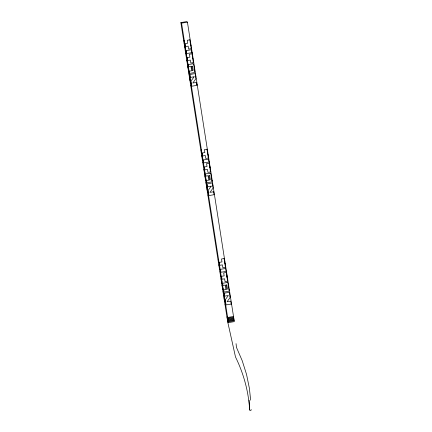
<?xml version="1.0" encoding="UTF-8"?>
<svg xmlns="http://www.w3.org/2000/svg" width="432" height="432" viewBox="0 0 432 432"><rect width="100%" height="100%" fill="white"/><g stroke="black" fill="none" stroke-linecap="round" stroke-linejoin="round"><path stroke-width="0.65" d="M193.444 61.322L193.417 60.658M227.707 280.044L227.669 279.38M180.851 22.588L186.721 21.6L187.429 22.162L234.322 321.619L228.458 322.607L227.745 322.045L180.851 22.588L181.564 23.15L228.458 322.607M181.564 23.15L187.429 22.162M231.563 304.004L226.066 304.927L225.261 299.792L228.355 295.504L224.689 296.12L224.224 293.188L229.36 292.318L230.164 297.459L227.07 301.747L230.737 301.126L231.201 304.063M233.518 316.478L227.653 317.466L226.94 316.91M233.636 317.212L227.767 318.2L227.059 317.639M233.75 317.947L227.88 318.935L227.173 318.373M233.863 318.681L227.999 319.669L227.286 319.108M233.977 319.415L228.112 320.404L227.405 319.842M234.095 320.15L228.226 321.138L227.518 320.576M249.14 400.253L249.588 409.487C249.026 410.945 251.834 410.789 251.078 409.406M190.161 42.325L190.604 42.676M184.275 40.727L183.967 40.484L184.426 43.421L184.118 43.173M184.577 46.111L185.657 49.534M185.209 50.144L185.83 50.636M185.668 53.082L186.289 53.573M192.926 58.979L192.937 58.487M186.462 54.675L186.149 54.427L186.608 57.364L186.3 57.121M193.396 62.246L193.709 62.494M186.759 60.053L187.839 63.482M187.391 64.093L188.125 65.318M187.736 66.296L188.827 71.01L188.093 66.577M195.583 76.194L195.89 76.437M188.773 72.9L189.313 73.321L189.275 72.657M188.946 74.002L189.567 74.493M189.405 76.934L189.848 77.285L189.977 80.606M190.944 83.3L190.501 82.949L190.372 79.628M190.739 85.709L191.403 86.233M201.447 150.125L201.091 149.845L201.55 152.782L201.242 152.534M201.701 155.471L202.781 158.895M209.358 163.939L209.547 164.587M202.333 159.505L202.954 159.997M202.792 162.443L203.413 162.934M203.585 164.036L203.278 163.787L203.737 166.725L203.423 166.482M210.524 171.607L210.832 171.855M203.882 169.414L204.968 172.843M204.52 173.453L205.254 174.679M211.901 180.414L212.209 180.662M204.86 175.657L205.951 180.371L205.216 175.932M212.706 185.555L213.014 185.798M205.897 182.261L206.442 182.682L206.404 182.018M206.069 183.362L206.69 183.854M206.528 186.295L206.971 186.646L207.101 189.967M214.083 194.362L214.396 194.605M208.067 192.661L207.625 192.31L207.495 188.989M207.862 195.07L208.526 195.593M224.413 261.047L224.856 261.398M218.57 259.486L218.219 259.205L218.678 262.138L218.365 261.895M218.824 264.832L219.91 268.256M219.461 268.866L220.082 269.357M219.92 271.804L220.541 272.295M220.714 273.397L220.401 273.148L220.86 276.086L220.552 275.843M221.011 278.775L222.091 282.204M221.643 282.814L222.377 284.035M229.025 289.775L229.338 290.023M221.989 285.017L223.074 289.732L222.345 285.293M223.02 291.622L223.565 292.043L223.528 291.379M223.193 292.723L223.814 293.209M223.652 295.655L224.1 296.006L224.23 299.327M231.212 303.723L231.52 303.966M225.196 302.017L224.753 301.671L224.618 298.35M225.034 304.463L225.655 304.954M227.632 321.311L228.344 321.872L234.009 320.728M192.067 52.515L192.272 53.32M209.191 161.876L209.396 162.68M226.319 271.237L226.519 272.041M190.744 44.626L191.03 45.77M208.013 154.559L208.305 155.709M224.845 262.769L225.428 265.064M226.589 273.515L227.227 277.706L226.978 276.442M227.745 322.045L235.499 356.983C243.535 373.351 248.53 391.262 249.599 409.487M192.424 55.226L192.731 57.181M209.752 165.888L209.957 167.195M192.429 55.836L192.629 57.094M194.594 69.881L194.778 71.053M196.776 83.824L196.96 85.001M209.752 166.455L209.952 167.713M211.442 177.482L211.626 178.654M213.624 191.425L213.808 192.602M226.584 273.926L226.778 275.184M230.013 296.087L230.197 297.265M224.71 300.256L224.894 301.433M210.546 170.019L210.595 170.451M236.056 343.656L236.45 347.35L242.222 360.725L246.548 374.441L249.404 388.406L250.636 400.172M194.103 76.783L191.009 81.07L191.813 86.206L196.949 85.342L196.49 82.409L192.823 83.025L195.912 78.737L195.107 73.597L189.977 74.466L190.436 77.398L194.103 76.783M211.226 186.143L208.138 190.431L208.942 195.566L214.072 194.702L213.613 191.765L209.947 192.386L213.041 188.098L212.236 182.957L207.101 183.827L207.56 186.759L211.226 186.143M189.821 39.836L187.256 40.268L187.715 43.205L185.15 43.637L185.609 46.575L188.174 46.143L188.633 49.075L191.203 48.643L189.821 39.836M191.376 49.745L186.241 50.609L186.7 53.546L191.835 52.682L191.376 49.745M192.008 53.784L189.437 54.216L189.896 57.148L187.331 57.58L187.79 60.518L190.361 60.086L190.82 63.023L193.385 62.591L192.008 53.784M192.823 63.812L188.422 64.557L188.768 66.755L190.971 66.388L191.657 70.789L189.459 71.161L189.805 73.364L194.206 72.619A0.745 0.74 -51.7 0 0 194.821 71.766L193.671 64.422A0.745 0.74 -51.7 0 0 192.823 63.812M192.067 66.204L191.7 66.263L192.391 70.664L192.758 70.605A0.589 0.583 -51.7 0 0 193.131 69.957L192.618 66.695A0.594 0.589 -51.7 0 0 192.067 66.204M206.95 149.197L204.379 149.629L204.838 152.566L202.273 152.998L202.732 155.936L205.303 155.504L205.762 158.436L208.327 158.004L206.95 149.197M208.499 159.106L203.364 159.97L203.823 162.907L208.958 162.043L208.499 159.106M209.131 163.145L206.566 163.577L207.025 166.509L204.455 166.941L204.919 169.879L207.484 169.447L207.943 172.384L210.508 171.952L209.131 163.145M209.952 173.173L205.551 173.918L205.897 176.116L208.094 175.748L208.786 180.149L206.582 180.522L206.928 182.725L211.329 181.98A0.745 0.74 -51.7 0 0 211.945 181.127L210.8 173.783A0.745 0.74 -51.7 0 0 209.952 173.173M209.196 175.559L208.829 175.624L209.515 180.025L209.882 179.966A0.589 0.583 -51.7 0 0 210.26 179.318L209.747 176.056A0.594 0.589 -51.7 0 0 209.196 175.559M224.073 258.557L221.508 258.989L221.967 261.927L219.397 262.359L219.861 265.297L222.426 264.865L222.885 267.797L225.45 267.365L224.073 258.557M225.623 268.466L220.493 269.33L220.952 272.268L226.082 271.404L225.623 268.466M226.255 272.506L223.69 272.938L224.149 275.87L221.584 276.302L222.043 279.239L224.608 278.807L225.067 281.745L227.637 281.313L226.255 272.506M227.075 282.533L222.674 283.279L223.02 285.476L225.218 285.109L225.909 289.51L223.711 289.883L224.051 292.086L228.452 291.341A0.745 0.74 -51.7 0 0 229.073 290.488L227.923 283.144A0.745 0.74 -51.7 0 0 227.075 282.533M226.319 284.92L225.952 284.985L226.643 289.386L227.011 289.327A0.589 0.583 -51.7 0 0 227.383 288.679L226.87 285.417A0.594 0.589 -51.7 0 0 226.319 284.92"/></g></svg>
